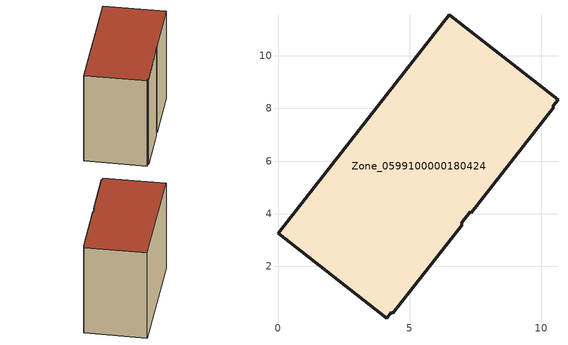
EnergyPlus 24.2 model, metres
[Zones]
Zone_0599100000180424
 floor ground (C_G): 7.3,4.07 6.95,3.63 6.99,3.58 4.35,0.22 4.31,0.26 4.14,0.04 0,3.26 6.5,11.56 10.63,8.34 10.43,8.08 10.48,8.04 7.34,4.04 z3.51
 wall outside (C_F): 6.95,3.63 7.3,4.07 7.34,4.04 10.48,8.04 10.43,8.08 10.63,8.34 6.5,11.56 0,3.26 4.14,0.04 4.31,0.26 4.35,0.22 6.99,3.58 6.95,3.63 z3.51:11.77
 roof outside (C_R): 7.34,4.04 10.48,8.04 10.43,8.08 10.63,8.34 6.5,11.56 0,3.26 4.14,0.04 4.31,0.26 4.35,0.22 6.99,3.58 6.95,3.63 7.3,4.07 z11.77
[BUILDING]
Pand.0599100000180424: North Axis=0; Terrain=City; Loads Convergence Tolerance Value=0.04; Temperature Convergence Tolerance Value=0.4; Solar Distribution=FullExterior; Maximum Number of Warmup Days=25; Minimum Number of Warmup Days=1
[Site:Location]
Rotterdam.The.Hague.AP_ZH_NLD Design_Conditions: Latitude=51.96; Longitude=4.45; Time Zone=1; Elevation=-4.5
[SITE:GROUNDTEMPERATURE:BUILDINGSURFACE]
18, 18, 18, 18, 18, 18, 18, 18, 18, 18, 18, 18
[MATERIAL] Thermal Absorptance=0.9; Solar Absorptance=0.7; Visible Absorptance=0.7
Name | Roughness | Thickness | Conductivity | Density | Specific Heat
G.TC.1975-1991 | MediumSmooth | 0.15 | 0.288461 | 540 | 1210
F.TC.1975-1991 | Rough | 0.3 | 0.230769 | 1920 | 840
R.TC.1975-1991 | MediumRough | 0.2 | 0.153846 | 1500 | 1000
[CONSTRUCTION]
C_G: G.TC.1975-1991
C_F: F.TC.1975-1991
C_R: R.TC.1975-1991
[ZONE]
Zone_0599100000180424: Type=1; Multiplier=1; Ceiling Height=Autocalculate; Volume=Autocalculate; Floor Area=autocalculate; Part of Total Floor Area=Yes
[ZONEINFILTRATION:DESIGNFLOWRATE]
Infil_Zone_0599100000180424: Zone or ZoneList or Space or SpaceList=Zone_0599100000180424; Schedule=AlwaysOn; Design Flow Rate Calculation Method=Flow/Area; Flow Rate per Floor Area=0.003; Constant Term Coefficient=1; Temperature Term Coefficient=0; Velocity Term Coefficient=0; Velocity Squared Term Coefficient=0
[HVACTEMPLATE:ZONE:IDEALLOADSAIRSYSTEM]
Zone_0599100000180424: Maximum Heating Supply Air Temperature=50; Minimum Cooling Supply Air Temperature=13; Maximum Heating Supply Air Humidity Ratio=0.0156; Minimum Cooling Supply Air Humidity Ratio=0.0077; Heating Limit=NoLimit; Cooling Limit=NoLimit; Dehumidification Control Type=ConstantSensibleHeatRatio; Cooling Sensible Heat Ratio=0.7; Dehumidification Setpoint=60; Humidification Control Type=None; Humidification Setpoint=30; Outdoor Air Method=None; Outdoor Air Flow Rate per Person=0.00944; Outdoor Air Flow Rate per Zone Floor Area=0; Outdoor Air Flow Rate per Zone=0; Demand Controlled Ventilation Type=None; Outdoor Air Economizer Type=NoEconomizer; Heat Recovery Type=None; Sensible Heat Recovery Effectiveness=0.7; Latent Heat Recovery Effectiveness=0.65
[ZONECONTROL:THERMOSTAT]
ThermostatControl_Zone_0599100000180424: Zone or ZoneList=Zone_0599100000180424; Control Type Schedule=DualSetpointControlType; Control 1=Thermostat_Zone_0599100000180424; Temperature Difference Between Cutout And Setpoint=0
[THERMOSTATSETPOINT:DUALSETPOINT]
Thermostat_Zone_0599100000180424: Heating Setpoint Temperature Schedule=HeatingSetpoint_Zone_0599100000180424; Cooling Setpoint Temperature Schedule=CoolingSetpoint_Zone_0599100000180424
[SCHEDULE:COMPACT]
HeatingSetpoint_Zone_0599100000180424: Through: 12/31, For: AllDays, Until: 24:00, 21
CoolingSetpoint_Zone_0599100000180424: Through: 12/31, For: AllDays, Until: 24:00, 24
DualSetpointControlType: Through: 12/31, For: AllDays, Until: 24:00, 4
AlwaysOn: Through: 12/31, For: AllDays, Until: 24:00, 1
